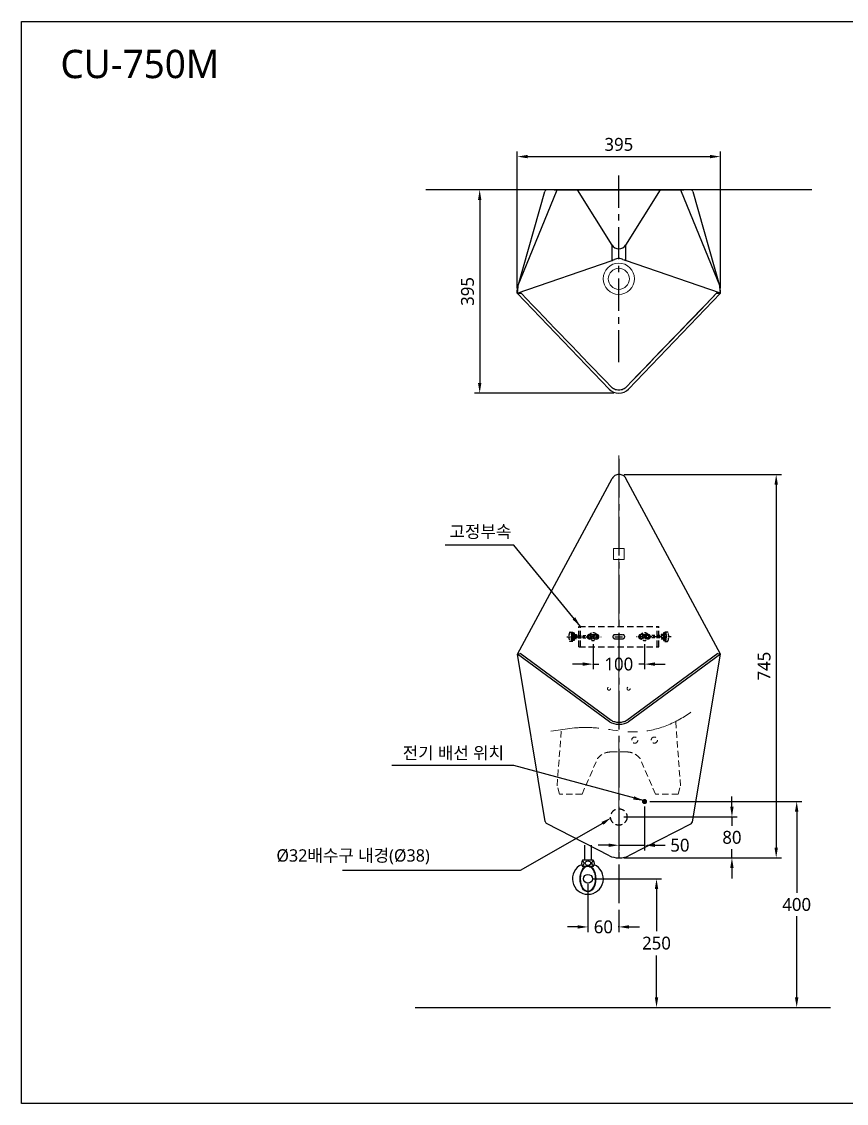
# Model space of a CAD drawing. Extents: x 6834 to 9934, y 70 to 2170.
# Drawn here: x 6834 to 8436, y 70 to 2170 of the extents above; entities that cross this region are included whole.
import ezdxf

# ---------------------------------------------------------------- set-up
doc = ezdxf.new("R2010")
doc.units = 0
doc.header["$LTSCALE"] = 500
doc.header["$MEASUREMENT"] = 0
for name, pattern in [('0.50mmSolid', [0]), ('CENTER', [2, 1.25, -0.25, 0.25, -0.25]), ('CENTER2', [1.125, 0.75, -0.125, 0.125, -0.125]), ('HIDDEN', [0.375, 0.25, -0.125]), ('HIDDEN2', [0.1875, 0.125, -0.0625]), ('PHANTOM2', [1.25, 0.625, -0.125, 0.125, -0.125, 0.125, -0.125])]:
    doc.linetypes.add(name, pattern=pattern)
doc.layers.get('0').update_dxf_attribs({"linetype": 'CONTINUOUS'})
doc.layers.get('DEFPOINTS').update_dxf_attribs({"linetype": 'CONTINUOUS'})
doc.layers.add('0-1', color=9, linetype='0.50mmSolid', lineweight=0)
doc.layers.add('AM_8', color=1, linetype='CONTINUOUS', lineweight=15)
for name, color, linetype in [('1', 1, 'CONTINUOUS'), ('3', 3, 'CONTINUOUS'), ('5', 5, 'CONTINUOUS'), ('6', 6, 'CONTINUOUS'), ('CEN', 1, 'CENTER')]:
    doc.layers.add(name, color=color, linetype=linetype)
doc.layers.add('10', color=7, linetype='CONTINUOUS', true_color=0xffffff)
doc.layers.add('11', color=7, linetype='CONTINUOUS', true_color=0xffffff)
doc.styles.add('GHS', font='romans', dxfattribs={"bigfont": 'ghs'})
doc.styles.get("Standard").update_dxf_attribs({"font": 'NanumGothic.ttf'})
doc.dimstyles.get("Standard").update_dxf_attribs({"dimtxt": 2.5, "dimasz": 2, "dimexe": 2, "dimexo": 1, "dimgap": 2, "dimtad": 1, "dimdec": 0, "dimlfac": 10, "dimrnd": 1, "dimzin": 0, "dimdsep": 46, "dimtxsty": 'Standard', "dimcen": 0, "dimclrt": 2, "dimadec": 0, "dimazin": 0, "dimtfac": 1, "dimtdec": 0, "dimtofl": 0, "dimtmove": 0, "dimatfit": 3, "dimfxl": 1, "dimtolj": 1, "dimtzin": 0, "dimarcsym": 0})
doc.dimstyles.new('Standard$0', dxfattribs={"dimtxt": 0.18, "dimasz": 0.18, "dimexe": 0.18, "dimexo": 0.0625, "dimgap": 0.09, "dimtad": 0, "dimtih": 1, "dimtoh": 1, "dimdec": 4, "dimzin": 0, "dimdsep": 46, "dimtxsty": 'Standard', "dimcen": 0.09, "dimadec": 0, "dimazin": 0, "dimtfac": 1, "dimtdec": 4, "dimtofl": 0, "dimtmove": 0, "dimatfit": 3, "dimfxl": 1, "dimtolj": 1, "dimtzin": 0, "dimarcsym": 0})

# ---------------------------------------------------------------- blocks, each defined once
blk = doc.blocks.new('*D11')
at = {"layer": '1', "color": 3, "lineweight": -2, "transparency": 16777216}
for p, q in [((7796.7, 1652.5), (7796.7, 1917.8)), ((8191.1, 1652.5), (8191.1, 1917.8)), ((7816.7, 1907.8), (8171.1, 1907.8))]:
    blk.add_line(p, q, dxfattribs=at)
at = {"layer": '1', "color": 3, "transparency": 16777216}
for points in [[(7816.7, 1911.1), (7816.7, 1904.5), (7796.7, 1907.8)], [(8171.1, 1911.1), (8171.1, 1904.5), (8191.1, 1907.8)]]:
    blk.add_solid(points, dxfattribs=at)
at = {"layer": 'DEFPOINTS', "color": 0, "transparency": 16777216}
for p in [(8191.1, 1907.8), (7796.7, 1642.5), (8191.1, 1642.5)]:
    blk.add_point(p, dxfattribs=at)
at = {"layer": '1', "color": 2, "transparency": 16777216, "insert": (7993.9, 1931.4), "char_height": 25, "attachment_point": 5}
blk.add_mtext('\\A1;395', dxfattribs=at)
blk = doc.blocks.new('*D12')
at = {"layer": '1', "color": 3, "lineweight": -2, "transparency": 16777216}
for p, q in [((7788.9, 1843.4), (7713.6, 1843.4)), ((7723.6, 1823.4), (7723.6, 1468.5)), ((7983.9, 1448.5), (7713.6, 1448.5))]:
    blk.add_line(p, q, dxfattribs=at)
at = {"layer": '1', "color": 3, "transparency": 16777216}
for points in [[(7720.3, 1823.4), (7727, 1823.4), (7723.6, 1843.4)], [(7720.3, 1468.5), (7727, 1468.5), (7723.6, 1448.5)]]:
    blk.add_solid(points, dxfattribs=at)
at = {"layer": 'DEFPOINTS', "color": 0, "transparency": 16777216}
for p in [(7798.9, 1843.4), (7723.6, 1448.5), (7993.9, 1448.5)]:
    blk.add_point(p, dxfattribs=at)
at = {"layer": '1', "color": 2, "transparency": 16777216, "insert": (7700, 1646), "char_height": 25, "attachment_point": 5, "rotation": 90}
blk.add_mtext('\\A1;395', dxfattribs=at)
blk = doc.blocks.new('*D13')
at = {"layer": '1', "color": 3, "lineweight": -2, "transparency": 16777216}
for p, q in [((8004, 1290.7), (8309.6, 1290.7)), ((8299.6, 1270.7), (8299.6, 566.5)), ((8003.9, 546.5), (8309.6, 546.5))]:
    blk.add_line(p, q, dxfattribs=at)
at = {"layer": '1', "color": 3, "transparency": 16777216}
for points in [[(8296.3, 1270.7), (8302.9, 1270.7), (8299.6, 1290.7)], [(8296.3, 566.5), (8302.9, 566.5), (8299.6, 546.5)]]:
    blk.add_solid(points, dxfattribs=at)
at = {"layer": 'DEFPOINTS', "color": 0, "transparency": 16777216}
for p in [(7994, 1290.7), (7993.9, 546.5), (8299.6, 546.5)]:
    blk.add_point(p, dxfattribs=at)
at = {"layer": '1', "color": 2, "transparency": 16777216, "insert": (8276.1, 918.6), "char_height": 25, "attachment_point": 5, "rotation": 90}
blk.add_mtext('\\A1;745', dxfattribs=at)
blk = doc.blocks.new('*D14')
at = {"layer": '1', "color": 3, "lineweight": -2, "transparency": 16777216}
for p, q in [((7943.9, 961.5), (7943.9, 912.5)), ((8043.9, 961.5), (8043.9, 912.5)), ((7923.9, 922.5), (7903.9, 922.5)), ((7943.9, 922.5), (7954.9, 922.5)), ((8043.9, 922.5), (8032.8, 922.5)), ((8063.9, 922.5), (8083.9, 922.5))]:
    blk.add_line(p, q, dxfattribs=at)
at = {"layer": '1', "color": 3, "transparency": 16777216}
for points in [[(7923.9, 925.8), (7923.9, 919.2), (7943.9, 922.5)], [(8063.9, 925.8), (8063.9, 919.2), (8043.9, 922.5)]]:
    blk.add_solid(points, dxfattribs=at)
at = {"layer": 'DEFPOINTS', "color": 0, "transparency": 16777216}
for p in [(7943.9, 971.5), (8043.9, 971.5), (8043.9, 922.5)]:
    blk.add_point(p, dxfattribs=at)
at = {"layer": '1', "color": 0, "transparency": 16777216, "insert": (7993.9, 922.5), "char_height": 25, "attachment_point": 5}
blk.add_mtext('\\A1;100', dxfattribs=at)
blk = doc.blocks.new('*D15')
at = {"layer": '1', "color": 3, "lineweight": -2, "transparency": 16777216}
for p, q in [((7943.9, 505.8), (8077.1, 505.8)), ((8067.1, 485.8), (8067.1, 404.4)), ((8067.1, 275.8), (8067.1, 357.1)), ((7948, 255.8), (8077.1, 255.8))]:
    blk.add_line(p, q, dxfattribs=at)
at = {"layer": '1', "color": 3, "transparency": 16777216}
for points in [[(8063.8, 485.8), (8070.4, 485.8), (8067.1, 505.8)], [(8063.8, 275.8), (8070.4, 275.8), (8067.1, 255.8)]]:
    blk.add_solid(points, dxfattribs=at)
at = {"layer": 'DEFPOINTS', "color": 0, "transparency": 16777216}
for p in [(7933.9, 505.8), (7938, 255.8), (8067.1, 255.8)]:
    blk.add_point(p, dxfattribs=at)
at = {"layer": '1', "color": 0, "transparency": 16777216, "insert": (8067.1, 380.8), "char_height": 25, "attachment_point": 5}
blk.add_mtext('\\A1;250', dxfattribs=at)
blk = doc.blocks.new('*D16')
at = {"layer": '1', "color": 3, "lineweight": -2, "transparency": 16777216}
for p, q in [((7933.9, 495.8), (7933.9, 402.3)), ((7993.9, 445.7), (7993.9, 402.3)), ((7913.9, 412.3), (7893.9, 412.3)), ((7933.9, 412.3), (7935.1, 412.3)), ((7993.9, 412.3), (7992.6, 412.3)), ((8013.9, 412.3), (8033.9, 412.3))]:
    blk.add_line(p, q, dxfattribs=at)
at = {"layer": '1', "color": 3, "transparency": 16777216}
for points in [[(7913.9, 415.7), (7913.9, 409), (7933.9, 412.3)], [(8013.9, 415.7), (8013.9, 409), (7993.9, 412.3)]]:
    blk.add_solid(points, dxfattribs=at)
at = {"layer": 'DEFPOINTS', "color": 0, "transparency": 16777216}
for p in [(7933.9, 505.8), (7993.9, 455.7), (7993.9, 412.3)]:
    blk.add_point(p, dxfattribs=at)
at = {"layer": '1', "color": 0, "transparency": 16777216, "insert": (7963.9, 412.3), "char_height": 25, "attachment_point": 5}
blk.add_mtext('\\A1;60', dxfattribs=at)
blk = doc.blocks.new('*D17')
at = {"layer": '1', "color": 3, "lineweight": -2, "transparency": 16777216}
for p, q in [((8043.9, 645.8), (8043.9, 560.9)), ((7993.9, 600.2), (7993.9, 560.9)), ((7973.9, 570.9), (7953.9, 570.9)), ((7993.9, 570.9), (8043.9, 570.9)), ((8063.9, 570.9), (8083.9, 570.9))]:
    blk.add_line(p, q, dxfattribs=at)
at = {"layer": '1', "color": 3, "transparency": 16777216}
for points in [[(7973.9, 574.2), (7973.9, 567.6), (7993.9, 570.9)], [(8063.9, 574.2), (8063.9, 567.6), (8043.9, 570.9)]]:
    blk.add_solid(points, dxfattribs=at)
at = {"layer": 'DEFPOINTS', "color": 0, "transparency": 16777216}
for p in [(8043.9, 655.8), (7993.9, 610.2), (8043.9, 570.9)]:
    blk.add_point(p, dxfattribs=at)
at = {"layer": '1', "color": 0, "transparency": 16777216, "insert": (8112.6, 570.9), "char_height": 25, "attachment_point": 5}
blk.add_mtext('\\A1;50', dxfattribs=at)
blk = doc.blocks.new('*D18')
at = {"layer": '1', "color": 3, "lineweight": -2, "transparency": 16777216}
for p, q in [((8213.6, 645.8), (8213.6, 665.8)), ((8003.9, 625.8), (8223.6, 625.8)), ((8213.6, 625.8), (8213.6, 608.6)), ((8004.3, 546.5), (8223.6, 546.5)), ((8213.6, 546.5), (8213.6, 563.6)), ((8213.6, 526.5), (8213.6, 506.5))]:
    blk.add_line(p, q, dxfattribs=at)
at = {"layer": '1', "color": 3, "transparency": 16777216}
for points in [[(8210.3, 645.8), (8216.9, 645.8), (8213.6, 625.8)], [(8210.3, 526.5), (8216.9, 526.5), (8213.6, 546.5)]]:
    blk.add_solid(points, dxfattribs=at)
at = {"layer": 'DEFPOINTS', "color": 0, "transparency": 16777216}
for p in [(7993.9, 625.8), (8213.6, 625.8), (7994.3, 546.5)]:
    blk.add_point(p, dxfattribs=at)
at = {"layer": '1', "color": 0, "transparency": 16777216, "insert": (8213.6, 586.1), "char_height": 25, "attachment_point": 5}
blk.add_mtext('\\A1;80', dxfattribs=at)
blk = doc.blocks.new('*D27')
at = {"layer": '1', "color": 3, "lineweight": -2, "transparency": 16777216}
for p, q in [((8053.9, 655.8), (8349.4, 655.8)), ((8339.4, 635.8), (8339.4, 478.3)), ((8339.4, 275.8), (8339.4, 433.3)), ((8022.6, 255.8), (8349.4, 255.8))]:
    blk.add_line(p, q, dxfattribs=at)
at = {"layer": '1', "color": 3, "transparency": 16777216}
for points in [[(8336, 635.8), (8342.7, 635.8), (8339.4, 655.8)], [(8336, 275.8), (8342.7, 275.8), (8339.4, 255.8)]]:
    blk.add_solid(points, dxfattribs=at)
at = {"layer": 'DEFPOINTS', "color": 0, "transparency": 16777216}
for p in [(8043.9, 655.8), (8339.4, 655.8), (8012.6, 255.8)]:
    blk.add_point(p, dxfattribs=at)
at = {"layer": '1', "color": 0, "transparency": 16777216, "insert": (8339.4, 455.8), "char_height": 25, "attachment_point": 5}
blk.add_mtext('\\A1;400', dxfattribs=at)

msp = doc.modelspace()

# ---------------------------------------------------------------- linework, layer by layer
at = {"color": 1, "linetype": 'CENTER', "ltscale": 0.1}
msp.add_line((7993.92516, 1508.44122), (7993.92516, 1873.44122), dxfattribs=at)
at = {"color": 1, "linetype": 'CENTER2', "ltscale": 0.2}
msp.add_line((7993.85782, 1320.72632), (7993.85782, 455.72532), dxfattribs=at)
at = {"color": 2, "linetype": 'ByBlock'}
for p, q in [((7797.08961, 941.62488), (7981.07993, 1283.02108)), ((8191.54073, 941.62488), (8007.55041, 1283.02108)), ((7797.08961, 941.62488), (7802.37141, 942.97315)), ((7975.70437, 810.28454), (7797.08961, 941.62488)), ((7850.94724, 616.72287), (7797.08961, 941.62488)), ((7979.19807, 812.94766), (7802.37141, 942.97315)), ((8186.25892, 942.97315), (8009.43227, 812.94766)), ((8191.54073, 941.62488), (8012.92596, 810.28454)), ((8136.77326, 616.24284), (8191.54073, 941.62488)), ((8186.25892, 942.97315), (8191.54073, 941.62488)), ((7975.70437, 550.16948), (7853.5896, 613.09595)), ((8134.13294, 612.62816), (8012.92596, 550.16948))]:
    msp.add_line(p, q, dxfattribs=at)
at = {"linetype": 'HIDDEN2', "ltscale": 0.2}
for p, q in [((7916.35782, 955.75643), (7916.35782, 995.75643)), ((7916.35782, 995.75643), (8071.35782, 995.75643)), ((7919.35782, 955.75643), (7919.35782, 995.75643)), ((8068.35782, 955.75643), (8068.35782, 995.75643)), ((8071.35782, 955.75643), (8071.35782, 995.75643)), ((7916.35782, 955.75643), (8071.35782, 955.75643))]:
    msp.add_line(p, q, dxfattribs=at)
at = {"color": 6, "linetype": 'HIDDEN', "ltscale": 0.05}
for p, q in [((7901.85782, 970.80643), (7901.85782, 980.70643)), ((7901.85782, 980.70643), (7902.35782, 980.70643)), ((7901.85782, 970.80643), (7902.35782, 970.80643)), ((7902.35782, 970.80643), (7902.35782, 980.70643)), ((7904.95782, 978.25643), (7902.35782, 980.70643)), ((7904.95782, 973.25643), (7902.35782, 970.80643)), ((7903.35782, 983.75643), (7904.35782, 983.75643)), ((7903.35782, 967.75643), (7904.35782, 967.75643)), ((7904.95782, 978.25643), (7951.45782, 978.25643)), ((7904.95782, 973.25643), (7904.95782, 978.25643)), ((7904.95782, 973.25643), (7951.45782, 973.25643)), ((7951.45782, 973.25643), (7951.45782, 978.25643)), ((7951.85782, 977.85043), (7951.45782, 978.25643)), ((7951.85782, 973.66243), (7951.45782, 973.25643)), ((7951.85782, 973.66243), (7951.85782, 977.85043)), ((8035.85782, 977.85043), (8036.25782, 978.25643)), ((8035.85782, 973.66243), (8035.85782, 977.85043)), ((8035.85782, 973.66243), (8036.25782, 973.25643)), ((8082.75782, 978.25643), (8036.25782, 978.25643)), ((8036.25782, 973.25643), (8036.25782, 978.25643)), ((8082.75782, 973.25643), (8036.25782, 973.25643)), ((8082.75782, 978.25643), (8085.35782, 980.70643)), ((8082.75782, 973.25643), (8082.75782, 978.25643)), ((8082.75782, 973.25643), (8085.35782, 970.80643)), ((8084.35782, 983.75643), (8083.35782, 983.75643)), ((8084.35782, 967.75643), (8083.35782, 967.75643)), ((8085.35782, 970.80643), (8085.35782, 980.70643)), ((8085.85782, 980.70643), (8085.35782, 980.70643)), ((8085.85782, 970.80643), (8085.35782, 970.80643)), ((8085.85782, 970.80643), (8085.85782, 980.70643))]:
    msp.add_line(p, q, dxfattribs=at)
at = {"color": 3, "linetype": 'HIDDEN', "ltscale": 0.05}
for p, q in [((7941.79804, 975.95643), (7943.65782, 975.95643)), ((7941.79804, 975.55643), (7943.65782, 975.55643)), ((7943.65782, 977.81621), (7943.65782, 975.95643)), ((7943.65782, 975.55643), (7943.65782, 973.69665)), ((7944.05782, 977.81621), (7944.05782, 975.95643)), ((7944.05782, 975.95643), (7945.9176, 975.95643)), ((7944.05782, 975.55643), (7944.05782, 973.69665)), ((7944.05782, 975.55643), (7945.9176, 975.55643)), ((8043.65782, 975.95643), (8041.79804, 975.95643)), ((8043.65782, 975.55643), (8041.79804, 975.55643)), ((8043.65782, 977.81621), (8043.65782, 975.95643)), ((8043.65782, 975.55643), (8043.65782, 973.69665)), ((8044.05782, 977.81621), (8044.05782, 975.95643)), ((8045.9176, 975.95643), (8044.05782, 975.95643)), ((8044.05782, 975.55643), (8044.05782, 973.69665)), ((8045.9176, 975.55643), (8044.05782, 975.55643))]:
    msp.add_line(p, q, dxfattribs=at)
at = {"color": 7, "linetype": 'HIDDEN', "lineweight": 0, "ltscale": 0.1}
for p, q in [((7922.55739, 669.99239), (7952.57609, 739.18679)), ((7978.5258, 751.99064), (7993.85765, 751.99028)), ((8009.19072, 751.99028), (7993.85887, 751.99028)), ((8065.15822, 669.99028), (8035.14013, 739.18582))]:
    msp.add_line(p, q, dxfattribs=at)
at = {"color": 7, "linetype": 'Continuous', "lineweight": 0}
msp.add_lwpolyline([(8004.35782, 1146.72797), (7983.35782, 1146.72797), (7983.35782, 1125.72797), (8004.35782, 1125.72797)], close=True, dxfattribs=at)
at = {"const_width": 5}
msp.add_lwpolyline([(8046.35782, 655.75643, -1), (8041.35782, 655.75643, -1)], format="xyb", close=True, dxfattribs=at)
at = {"color": 7, "lineweight": 0, "ltscale": 0.1}
for radius in [30.5, 20.5]:
    msp.add_circle((7993.90115, 1670.53621), radius, dxfattribs=at)
at = {"color": 3, "linetype": 'HIDDEN', "ltscale": 0.05}
for centre, radius in [((7943.85782, 975.75643), 8), ((7943.85782, 975.75643), 4.25978), ((8043.85782, 975.75643), 8), ((8043.85782, 975.75643), 4.25978)]:
    msp.add_circle(centre, radius, dxfattribs=at)
at = {"color": 2}
for centre, start, end in [((7855.16929, 1838.44122), 90, 164.00540629), ((8132.63301, 1838.44122), 15.99459371, 90)]:
    msp.add_arc(centre, 5, start, end, dxfattribs=at)
at = {"color": 6, "linetype": 'HIDDEN', "ltscale": 0.05}
for centre, start, end in [((7903.35782, 982.25643), 90, 180), ((7903.35782, 969.25643), 180, 270), ((8084.35782, 982.25643), 0, 90), ((8084.35782, 969.25643), 270, 0)]:
    msp.add_arc(centre, 1.5, start, end, dxfattribs=at)
at = {"color": 2, "linetype": 'HIDDEN', "ltscale": 0.05}
for centre, start, end in [((7936.35782, 975.75643), 90, 180), ((7936.35782, 975.75643), 180, 270), ((7951.35782, 975.75643), 0, 90), ((7951.35782, 975.75643), 270, 0), ((7986.35782, 975.75643), 90, 180), ((7986.35782, 975.75643), 180, 270), ((8001.35782, 975.75643), 0, 90), ((8001.35782, 975.75643), 270, 0), ((8036.35782, 975.75643), 90, 180), ((8036.35782, 975.75643), 180, 270), ((8051.35782, 975.75643), 0, 90), ((8051.35782, 975.75643), 270, 0)]:
    msp.add_arc(centre, 4, start, end, dxfattribs=at)
at = {"color": 3, "linetype": 'HIDDEN', "ltscale": 0.05}
for centre, start, end in [((7941.79804, 975.75643), 90, 270), ((7943.85782, 977.81621), 90, 180), ((7943.85782, 973.69665), 180, 270), ((7943.85782, 977.81621), 0, 90), ((7943.85782, 973.69665), 270, 0), ((7945.9176, 975.75643), 270, 90), ((8041.79804, 975.75643), 90, 270), ((8043.85782, 977.81621), 90, 180), ((8043.85782, 973.69665), 180, 270), ((8043.85782, 977.81621), 0, 90), ((8043.85782, 973.69665), 270, 0), ((8045.9176, 975.75643), 270, 90)]:
    msp.add_arc(centre, 0.2, start, end, dxfattribs=at)
at = {"color": 7, "linetype": 'HIDDEN', "lineweight": 0, "ltscale": 0.1}
for centre, start, end in [((7978.26342, 719.82421), 89.53265614, 142.99176664), ((8009.45234, 719.82384), 37.00688545, 90.46599595)]:
    msp.add_arc(centre, 32.1675, start, end, dxfattribs=at)
at = {"color": 2, "linetype": 'ByBlock'}
for centre, start, end in [((7855.87993, 617.54054), 189.41209246, 242.73767836), ((8131.84262, 617.07275), 297.26232164, 350.44567731)]:
    msp.add_arc(centre, 5, start, end, dxfattribs=at)
for centre, major_axis, ratio, start_param, end_param in [((7994.31517, 1275.51281), (-9.62159, 11.87265), 0.9692540482, 6.1574001713, 6.6676439803), ((7994.31517, 1275.51281), (9.62159, 11.87265), 0.9692540482, 5.898726634, 6.408970443), ((7994.31517, 818.04519), (24, 0), 0.5121245809, 3.8249618411, 5.5998161196), ((7994.31517, 556.52783), (24, 0), 0.4195873882, 3.8249618411, 5.5998161196)]:
    msp.add_ellipse(centre, major_axis=major_axis, ratio=ratio, start_param=start_param, end_param=end_param, dxfattribs=at)
for points, knots in [([(8002.41707, 1288.46161), (8000.06456, 1289.90822), (7997.2382, 1290.7306), (7991.42029, 1290.73581), (7988.56697, 1289.90895), (7986.21327, 1288.46161)], [0, 0, 0, 0, 0.5, 0.5, 1, 1, 1, 1]), ([(8009.43227, 812.94766), (8007.59157, 811.78982), (8005.29627, 810.84385), (8000.11576, 809.54169), (7997.21599, 809.19099), (7991.44993, 809.18821), (7988.55997, 809.53195), (7983.32364, 810.84481), (7981.03926, 811.78952), (7979.19807, 812.94766)], [0, 0, 0, 0, 0.25, 0.25, 0.5, 0.5, 0.75, 0.75, 1, 1, 1, 1])]:
    msp.add_open_spline(points, degree=3, knots=knots, dxfattribs=at)
at = {"color": 1, "linetype": 'PHANTOM2', "lineweight": 0, "ltscale": 0.3}
msp.add_spline([(7862.14312, 792.14982), (7935.51437, 799.55023), (8029.69841, 790.98258), (8133.02827, 828.63695), (8142.51096, 835.76441)], degree=3, dxfattribs=at)
at = {"layer": '0-1', "color": 6, "linetype": 'HIDDEN', "ltscale": 0.05}
for p, q in [((7904.95782, 977.85043), (7951.85782, 977.85043)), ((7904.95782, 973.66243), (7951.85782, 973.66243)), ((8082.75782, 977.85043), (8035.85782, 977.85043)), ((8082.75782, 973.66243), (8035.85782, 973.66243))]:
    msp.add_line(p, q, dxfattribs=at)
at = {"layer": '1'}
for p, q in [((8368.94918, 1843.44122), (7618.94918, 1843.44122)), ((7598.16602, 255.75643), (8404.91133, 255.75643))]:
    msp.add_line(p, q, dxfattribs=at)
at = {"layer": '1', "color": 2, "linetype": 'ByBlock', "lineweight": -2}
for p, q in [((7797.30978, 1654.84516), (7874.07855, 1843.44122)), ((7797.41654, 1655.10743), (7850.36285, 1839.81896)), ((8132.63301, 1843.44122), (7855.16929, 1843.44122)), ((7913.90115, 1843.44122), (7907.35922, 1843.44122)), ((7980.66591, 1735.81339), (7913.90115, 1843.44122)), ((7913.90115, 1843.44122), (8073.90115, 1843.44122)), ((8073.90115, 1843.44122), (8007.13639, 1735.81339)), ((8073.90115, 1843.44122), (8080.44309, 1843.44122)), ((8113.72375, 1843.44122), (8190.49252, 1654.84516)), ((8137.43945, 1839.81896), (8190.38577, 1655.10743)), ((7980.66591, 1706.28927), (7980.66591, 1735.81339)), ((8007.13639, 1735.81339), (8007.13639, 1706.28927)), ((7796.67559, 1642.54716), (7980.66591, 1706.28927)), ((8191.12671, 1642.54716), (8007.13639, 1706.28927)), ((7797.41575, 1655.10551), (7796.67559, 1642.54716)), ((7796.67559, 1642.54716), (7797.30978, 1654.84516)), ((7975.29036, 1456.17309), (7796.67559, 1642.54716)), ((7975.29036, 1456.17309), (7796.67559, 1642.54716)), ((7796.67559, 1642.54716), (7804.40146, 1642.54716)), ((8191.12671, 1642.54716), (8012.51195, 1456.17309)), ((8191.12671, 1642.54716), (8012.51195, 1456.17309)), ((8183.40084, 1642.54716), (8191.12671, 1642.54716)), ((8191.12671, 1642.54716), (8190.38655, 1655.10551)), ((8191.12671, 1642.54716), (8190.49252, 1654.84516))]:
    msp.add_line(p, q, dxfattribs=at)
at = {"layer": '1', "color": 7}
msp.add_line((7867.99346, 1843.44122), (8119.90489, 1843.44122), dxfattribs=at)
at = {"layer": '1', "color": 1, "linetype": 'CENTER', "lineweight": 0, "ltscale": 0.2}
msp.add_line((7993.85782, 1327.56816), (7993.85782, 517.45773), dxfattribs=at)
at = {"layer": '1', "color": 2}
msp.add_line((7986.35782, 975.75643), (8001.35782, 975.75643), dxfattribs=at)
at = {"layer": '1', "color": 7, "linetype": 'HIDDEN', "lineweight": 0, "ltscale": 0.1}
for p, q in [((8104.35524, 810.45022), (8113.68042, 686.53332)), ((7874.03522, 686.53332), (7882.22722, 795.39195)), ((7878.40685, 669.98845), (7874.03508, 686.53149)), ((8109.30866, 669.99028), (8113.68042, 686.53332)), ((7922.55739, 669.99239), (7878.40698, 669.99028)), ((8109.30866, 669.99028), (8065.15822, 669.99028))]:
    msp.add_line(p, q, dxfattribs=at)
at = {"layer": '1', "color": 0, "linetype": 'HIDDEN', "ltscale": 0.1}
msp.add_circle((7993.85782, 625.75643), 16, dxfattribs=at)
at = {"layer": '1', "color": 2, "linetype": 'ByBlock', "lineweight": -2}
for centre, major_axis, ratio, start_param, end_param in [((7993.90115, 1741.88247), (15, 0), 0.8597735641, 3.6315576804, 5.7932202804), ((7993.90115, 1712.55505), (14.99711, 6.69369), 0.0439818429, 3.6119296979, 4.1221735069), ((7993.90115, 1712.55505), (-14.99711, 6.69369), 0.0439818429, 2.1610118003, 2.6712556093), ((7993.90115, 1469.25534), (24, 0), 0.8632973546, 3.8249618411, 5.5998161196), ((7993.90115, 1469.25534), (24, 0), 0.8632973546, 3.8249618411, 5.5998161196)]:
    msp.add_ellipse(centre, major_axis=major_axis, ratio=ratio, start_param=start_param, end_param=end_param, dxfattribs=at)
for points, knots in [([(8002.00305, 1708.28174), (7999.65054, 1709.2497), (7996.82418, 1709.87763), (7991.00627, 1709.88146), (7988.15296, 1709.25019), (7985.79925, 1708.28174)], [0, 0, 0, 0, 0.5, 0.5, 1, 1, 1, 1]), ([(8009.01825, 1460.66235), (8007.17755, 1458.71057), (8004.88225, 1457.11592), (7999.70174, 1454.92084), (7996.80198, 1454.32967), (7991.03591, 1454.32497), (7988.14595, 1454.90443), (7982.90962, 1457.11754), (7980.62524, 1458.71005), (7978.78405, 1460.66235)], [0, 0, 0, 0, 0.25, 0.25, 0.5, 0.5, 0.75, 0.75, 1, 1, 1, 1]), ([(8009.01825, 1460.66235), (8007.17755, 1458.71057), (8004.88225, 1457.11592), (7999.70174, 1454.92084), (7996.80198, 1454.32967), (7991.03591, 1454.32497), (7988.14595, 1454.90443), (7982.90962, 1457.11754), (7980.62524, 1458.71005), (7978.78405, 1460.66235)], [0, 0, 0, 0, 0.25, 0.25, 0.5, 0.5, 0.75, 0.75, 1, 1, 1, 1])]:
    msp.add_open_spline(points, degree=3, knots=knots, dxfattribs=at)
for points in [[(7804.40355, 1642.54494), (7862.52998, 1580.91713), (7920.6564, 1522.28931), (7978.78283, 1460.6615)], [(8185.30284, 1644.56374), (8126.54172, 1582.26299), (8067.7806, 1522.96224), (8009.01947, 1460.6615)], [(8183.39875, 1642.54494), (8125.27232, 1580.91713), (8067.1459, 1522.28931), (8009.01947, 1460.6615)]]:
    msp.add_open_spline(points, degree=3, dxfattribs=at)
at = {"layer": '10', "color": 6, "linetype": 'HIDDEN', "ltscale": 0.05}
for p, q in [((7899.56618, 984.77279), (7904.35782, 984.85643)), ((7904.35782, 966.65643), (7899.56618, 966.74007)), ((7904.35782, 984.85643), (7904.35782, 973.75643)), ((7904.35782, 973.75643), (7904.35782, 966.65643)), ((8088.14946, 984.77279), (8083.35782, 984.85643)), ((8083.35782, 984.85643), (8083.35782, 973.75643)), ((8083.35782, 973.75643), (8083.35782, 966.65643)), ((8083.35782, 966.65643), (8088.14946, 966.74007))]:
    msp.add_line(p, q, dxfattribs=at)
for centre, radius, start, end in [((7921.85782, 975.75643), 25, 161.34585023, 180), ((7921.85782, 975.75643), 25, 180, 198.65414977), ((7899.59236, 983.27302), 1.5, 91, 161.34585023), ((7899.59236, 968.23984), 1.5, 198.65414977, 269), ((8088.12328, 983.27302), 1.5, 18.65414977, 89), ((8088.12328, 968.23984), 1.5, 271, 341.34585023), ((8065.85782, 975.75643), 25, 0, 18.65414977), ((8065.85782, 975.75643), 25, 341.34585023, 0)]:
    msp.add_arc(centre, radius, start, end, dxfattribs=at)
at = {"layer": '11', "color": 6, "linetype": 'HIDDEN', "ltscale": 0.05}
for p, q in [((7901.85782, 980.00643), (7901.85782, 982.25643)), ((7901.85782, 980.00643), (7901.85782, 971.50643)), ((7901.85782, 969.25643), (7901.85782, 971.50643)), ((7904.35782, 967.75643), (7904.35782, 983.75643)), ((7904.35782, 983.25643), (7906.85782, 983.25643)), ((7906.85782, 968.25643), (7904.35782, 968.25643)), ((7906.85782, 983.25643), (7906.85782, 968.25643)), ((7906.85782, 979.75643), (7911.85782, 979.75643)), ((7911.85782, 971.75643), (7906.85782, 971.75643)), ((7911.85782, 979.75643), (7911.85782, 971.75643)), ((8075.85782, 979.75643), (8075.85782, 971.75643)), ((8080.85782, 979.75643), (8075.85782, 979.75643)), ((8075.85782, 971.75643), (8080.85782, 971.75643)), ((8080.85782, 983.25643), (8080.85782, 968.25643)), ((8083.35782, 983.25643), (8080.85782, 983.25643)), ((8080.85782, 968.25643), (8083.35782, 968.25643)), ((8083.35782, 967.75643), (8083.35782, 983.75643)), ((8085.85782, 980.00643), (8085.85782, 982.25643)), ((8085.85782, 980.00643), (8085.85782, 971.50643)), ((8085.85782, 969.25643), (8085.85782, 971.50643))]:
    msp.add_line(p, q, dxfattribs=at)
at = {"layer": '3', "color": 3}
for p, q in [((7962.18096, 613.33725), (7802.03479, 521.57385)), ((7802.03479, 521.57385), (7457.27314, 521.57385))]:
    msp.add_line(p, q, dxfattribs=at)
msp.add_solid([(7960.35598, 616.12662), (7964.00594, 610.54789), (7978.91715, 624.28713)], dxfattribs=at)
at = {"layer": '5'}
msp.add_lwpolyline([(6833.85453, 2169.79582), (9933.85453, 2169.79582), (9933.85453, 69.79582), (6833.85453, 69.79582)], close=True, dxfattribs=at)
at = {"layer": '6'}
for p, q in [((7927.50782, 571.25643), (7927.50782, 541.75643)), ((7940.20782, 571.25643), (7940.20782, 541.75643)), ((7940.20782, 541.75643), (7923.35782, 541.75643)), ((7928.71763, 529.75643), (7923.35782, 529.75643)), ((7944.35782, 529.75643), (7938.99802, 529.75643)), ((7944.35782, 541.75643), (7940.20782, 541.75643))]:
    msp.add_line(p, q, dxfattribs=at)
msp.add_circle((7933.85782, 505.75643), 8.61509, dxfattribs=at)
for centre, radius, start, end in [((7933.85782, 505.75643), 30, 113.91725115, 66.08274885), ((7931.35782, 535.75643), 10, 143.13010235, 216.86989765), ((7936.35782, 535.75643), 10, 323.13010235, 36.86989765)]:
    msp.add_arc(centre, radius, start, end, dxfattribs=at)
for centre, major_axis, ratio in [((7933.85782, 505.75643), (0, 25.5), 0.5965287665), ((7933.85782, 535.98401), (5.22946, 0), 0.8663914057)]:
    msp.add_ellipse(centre, major_axis=major_axis, ratio=ratio, dxfattribs=at)
for centre, major_axis, start_param, end_param in [((7921.08456, 535.98401), (-5.22946, 0), 1.8005043538, 4.4430577951), ((7946.5405, 535.98401), (5.22946, 0), 1.8241194503, 4.4989702221)]:
    msp.add_ellipse(centre, major_axis=major_axis, ratio=0.8663914057, start_param=start_param, end_param=end_param, dxfattribs=at)
msp.add_open_spline([(7933.85782, 530.25643), (7931.77743, 530.25643), (7929.67768, 529.44732), (7925.78145, 526.20227), (7924.00923, 523.76214), (7921.28338, 517.73343), (7920.33171, 514.15402), (7919.48131, 506.63888), (7919.58264, 502.70915), (7920.81453, 495.35173), (7921.94502, 491.9302), (7924.95745, 486.34098), (7926.83532, 484.18375), (7930.84046, 481.54141), (7932.94598, 481.03983), (7937.10148, 481.64163), (7939.18323, 482.76448), (7942.93444, 486.59648), (7944.58317, 489.30059), (7946.99756, 495.72196), (7947.76233, 499.43121), (7948.224, 507.04564), (7947.92086, 510.94491), (7946.31802, 518.08732), (7945.01846, 521.32404), (7941.74757, 526.43082), (7939.78384, 528.28958), (7936.46613, 529.94175), (7935.16062, 530.25643), (7933.85782, 530.25643)], degree=3, knots=[0, 0, 0, 0, 0.4611097388, 0.4611097388, 0.9222194776, 0.9222194776, 1.3833292164, 1.3833292164, 1.8444389553, 1.8444389553, 2.3055486941, 2.3055486941, 2.7666584329, 2.7666584329, 3.2277681717, 3.2277681717, 3.6888779105, 3.6888779105, 4.1499876493, 4.1499876493, 4.6110973881, 4.6110973881, 5.072207127, 5.072207127, 5.5333168658, 5.5333168658, 5.9944266046, 5.9944266046, 6.2831853072, 6.2831853072, 6.2831853072, 6.2831853072], dxfattribs=at)
at = {"layer": 'AM_8', "color": 7, "linetype": 'HIDDEN', "lineweight": 0, "ltscale": 0.1}
for centre, radius in [((7974.85887, 874.99028), 3), ((8012.85887, 874.99028), 3), ((8024.85782, 774.99028), 6), ((8062.85782, 774.99028), 6)]:
    msp.add_circle(centre, radius, dxfattribs=at)
at = {"layer": 'CEN', "linetype": 'HIDDEN', "ltscale": 0.05}
for p, q in [((7893.18301, 975.75643), (7959.27487, 975.75643)), ((8095.31702, 975.75643), (8028.44078, 975.75643)), ((8071.35782, 975.75643), (8059.79568, 975.75643))]:
    msp.add_line(p, q, dxfattribs=at)
at = {"layer": 'CEN', "color": 6, "linetype": 'HIDDEN', "ltscale": 0.05}
msp.add_line((7904.35782, 975.75643), (7915.91996, 975.75643), dxfattribs=at)
at = {"layer": 'CEN', "color": 2, "linetype": 'HIDDEN', "ltscale": 0.05}
for p, q in [((7936.35782, 979.75643), (7951.35782, 979.75643)), ((7936.35782, 971.75643), (7951.35782, 971.75643)), ((7986.35782, 979.75643), (8001.35782, 979.75643)), ((7986.35782, 971.75643), (8001.35782, 971.75643)), ((8051.35782, 979.75643), (8036.35782, 979.75643)), ((8051.35782, 971.75643), (8036.35782, 971.75643))]:
    msp.add_line(p, q, dxfattribs=at)

# ---------------------------------------------------------------- texts
at = {"insert": (6909.24648, 2115.07375), "char_height": 55, "width": 456.6456895, "attachment_point": 1, "style": 'GHS'}
msp.add_mtext('{\\fNanumGothic|b0|i0|c0|p50;CU-750M}', dxfattribs=at)
at = {"layer": '3', "color": 2, "char_height": 24, "attachment_point": 9}
for s, insert in [('\\A1;고정부속', (7785.18326, 1165.17127)), ('\\A1;전기 배선 위치', (7770.92308, 735.49173)), ('\\A1;\\pxqc;%%C32배수구 내경(%%C38) ', (7630.70125, 533.75855))]:
    msp.add_mtext(s, dxfattribs=dict(at, insert=insert))

# ---------------------------------------------------------------- dimensions: what is measured, and where the dimension line sits
at = {"layer": '1', "color": 2}
dim = msp.add_linear_dim(base=(8191.12671, 1907.79208), p1=(7796.67559, 1642.54716), p2=(8191.12671, 1642.54716), text='395', dimstyle='Standard', override={"dimtxt": 25, "dimasz": 20, "dimexe": 10, "dimexo": 10, "dimgap": 10, "dimtoh": 1, "dimlfac": 1, "dimzin": 8, "dimclrd": 3, "dimclre": 3, "dimtofl": 1, "dimarcsym": 1}, dxfattribs=at)
dim.commit()
dim.dimension.update_dxf_attribs({"geometry": '*D11', "text_midpoint": (7993.90115, 1907.79208), "dimtype": 160})
for base, p1, p2, dimstyle, override, picture, middle in [((7723.64835, 1448.53621), (7798.92516, 1843.44122), (7993.90115, 1448.53621), 'Standard', {"dimtxt": 25, "dimasz": 20, "dimexe": 10, "dimexo": 10, "dimgap": 10, "dimtoh": 1, "dimlfac": 1, "dimzin": 8, "dimclrd": 3, "dimclre": 3, "dimtofl": 1, "dimarcsym": 1}, '*D12', (7700.02174, 1645.98872)), ((8067.08919, 255.75643), (7933.85782, 505.75643), (7938.04543, 255.75643), 'Standard$0', {"dimtxt": 25, "dimasz": 20, "dimexe": 10, "dimexo": 10, "dimgap": 10, "dimzin": 8, "dimclrd": 3, "dimclre": 3, "dimtofl": 1, "dimarcsym": 1}, '*D15', (8067.08919, 380.75643))]:
    dim = msp.add_linear_dim(base=base, p1=p1, p2=p2, angle=90, dimstyle=dimstyle, override=override, dxfattribs=at)
    dim.commit()
    dim.dimension.update_dxf_attribs({"geometry": picture, "text_midpoint": middle})
dim = msp.add_linear_dim(base=(8299.58487, 546.45956), p1=(7993.97319, 1290.72638), p2=(7993.85782, 546.45956), angle=90, text='745', dimstyle='Standard', override={"dimtxt": 25, "dimasz": 20, "dimexe": 10, "dimexo": 10, "dimgap": 10, "dimtoh": 1, "dimlfac": 1, "dimzin": 8, "dimclrd": 3, "dimclre": 3, "dimtofl": 1, "dimarcsym": 1}, dxfattribs=at)
dim.commit()
dim.dimension.update_dxf_attribs({"geometry": '*D13', "text_midpoint": (8276.1192, 918.59297)})
dim = msp.add_linear_dim(base=(8043.85782, 922.51295), p1=(7943.85782, 971.49665), p2=(8043.85782, 971.49665), dimstyle='Standard$0', override={"dimtxt": 25, "dimasz": 20, "dimexe": 10, "dimexo": 10, "dimgap": 10, "dimzin": 8, "dimclrd": 3, "dimclre": 3, "dimtofl": 1, "dimarcsym": 1}, dxfattribs=at)
dim.commit()
dim.dimension.update_dxf_attribs({"geometry": '*D14', "text_midpoint": (7993.85782, 922.51295), "dimtype": 160})
for base, p1, p2, picture, middle in [((8043.85782, 570.91501), (7993.85782, 610.20706), (8043.85782, 655.75643), '*D17', (8112.60782, 570.91501)), ((7993.85782, 412.32963), (7933.85782, 505.75643), (7993.85782, 455.72532), '*D16', (7963.85782, 412.32963))]:
    dim = msp.add_linear_dim(base=base, p1=p1, p2=p2, dimstyle='Standard$0', override={"dimtxt": 25, "dimasz": 20, "dimexe": 10, "dimexo": 10, "dimgap": 10, "dimzin": 8, "dimclrd": 3, "dimclre": 3, "dimtofl": 1, "dimarcsym": 1}, dxfattribs=at)
    dim.commit()
    dim.dimension.update_dxf_attribs({"geometry": picture, "text_midpoint": middle})
dim = msp.add_linear_dim(base=(8213.58665, 625.75643), p1=(7994.31517, 546.45773), p2=(7993.85782, 625.75643), angle=90, text='80', dimstyle='Standard$0', override={"dimtxt": 25, "dimasz": 20, "dimexe": 10, "dimexo": 10, "dimgap": 10, "dimdec": 0, "dimzin": 8, "dimclrd": 3, "dimclre": 3, "dimtofl": 1, "dimarcsym": 1}, dxfattribs=at)
dim.commit()
dim.dimension.update_dxf_attribs({"geometry": '*D18', "text_midpoint": (8213.58665, 586.10708), "dimtype": 160})
dim = msp.add_linear_dim(base=(8339.37705, 655.75643), p1=(8012.56731, 255.75643), p2=(8043.85782, 655.75643), angle=90, dimstyle='Standard$0', override={"dimtxt": 25, "dimasz": 20, "dimexe": 10, "dimexo": 10, "dimgap": 10, "dimzin": 8, "dimclrd": 3, "dimclre": 3, "dimtofl": 1, "dimarcsym": 1}, dxfattribs=at)
dim.commit()
dim.dimension.update_dxf_attribs({"geometry": '*D27', "text_midpoint": (8339.37705, 455.75643), "dimtype": 160})

# ---------------------------------------------------------------- leaders
for points in [[(7919.35782, 995.75643), (7790.24795, 1153.38707), (7656.7479, 1153.38707)], [(8042.07522, 657.50501), (7789.64583, 725.61366), (7553.08268, 725.61366)]]:
    msp.add_leader(points, dimstyle='Standard', override={"dimtxt": 25, "dimasz": 20, "dimexe": 10, "dimexo": 10, "dimgap": 10, "dimtad": 0, "dimtoh": 1, "dimlfac": 1, "dimzin": 8, "dimclrd": 3, "dimclre": 3, "dimtofl": 1, "dimarcsym": 1}, dxfattribs=at)

doc.saveas('drawing.dxf')
